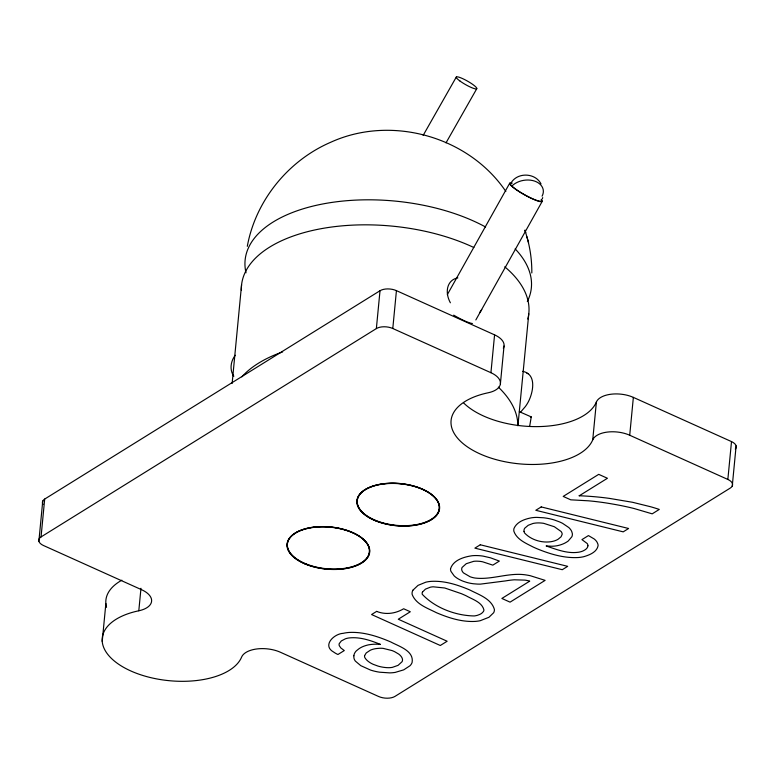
<?xml version="1.0" encoding="UTF-8"?>
<svg xmlns="http://www.w3.org/2000/svg" width="775" height="775" viewBox="0 0 775 775"><rect width="100%" height="100%" fill="white"/><g stroke="black" fill="none" stroke-linecap="round" stroke-linejoin="round"><path stroke-width="1.16" d="M500.388 383.887L504.031 346.028M38.876 541.241L42.741 501.057M463.528 402.835A71.872 36.59 5.5 0 0 536.959 426.618A71.872 36.59 5.5 0 0 596.392 401.983A23.57 11.993 5.5 0 1 633.359 397.381L731.503 441.595L727.851 479.454A11.78 5.997 5.5 0 1 730.312 488.047L394.988 696.386A11.78 5.997 5.5 0 1 378.568 696.473L280.424 652.259A24.742 12.594 5.5 0 0 241.606 657.093A70.699 35.989 5.5 0 1 130.694 670.908A70.699 35.989 5.5 0 1 138.803 610.778A24.742 12.594 5.5 0 0 141.641 589.736L43.497 545.523A11.78 5.997 5.5 0 1 41.046 536.93L44.688 499.071L380.012 290.732A11.78 5.997 5.5 0 1 396.432 290.644L494.576 334.858A23.57 11.993 5.5 0 1 503.333 348.178M102.222 641.409L105.865 603.551M138.803 610.778L140.972 588.303M232.132 383.47L241.577 284.764M41.046 536.93L376.359 328.59L380.012 290.732M727.851 479.454L629.717 435.24A23.57 11.993 5.5 0 0 592.739 439.842A71.872 36.59 5.5 0 1 479.987 453.888A71.872 36.59 5.5 0 1 488.231 392.76A23.57 11.993 5.5 0 0 490.933 372.717L392.789 328.503L396.432 290.644M490.933 372.717L494.576 334.858M592.739 439.842L596.392 401.983M629.717 435.24L633.359 397.381M732.259 486.061L736.124 445.877M517.942 425.582L528.783 313.768M519.337 411.67L531.253 416.911L529.742 425.843M247.303 246.324C255.624 200.648 288.203 160.57 330.751 142.251C391.191 114.671 468.652 136.381 505.852 191.464M542.287 198.875L542.723 197.615M447.349 294.616L509.669 183.287M475.84 319.939L542.268 201.267M423.15 135.392L456.291 77.054M446.012 142.852L476.79 88.679M511.645 181.96C518.62 172.089 535.418 173.019 541.018 183.888M520.742 411.942L525.314 406.613A19.414 9.077 -66.3 0 0 528.55 401.402C533.181 392.092 536.92 374.141 522.708 371.341M530.439 417.434L531.253 416.911M579.187 495.826L607.435 478.272L598.717 474.348L563.192 496.417L570.758 499.827L588.535 500.815A142.416 72.492 5.5 0 1 612.996 504.108A149.943 76.328 5.5 0 1 634.173 508.536A92.758 47.217 5.5 0 1 635.694 508.991L652.192 513.844L659.292 509.427A130.229 66.292 5.5 0 0 650.768 506.792L632.545 502.287L609.266 498.364A157.093 79.97 5.5 0 0 579.187 495.758M526.864 373.279L528.124 373.724M512.294 186.388L511.907 186.019A17.738 12.584 -8.9 0 1 534.547 181.069A17.738 12.584 -8.9 0 1 542.083 196.172M525.043 230.359L525.692 232.607M526.797 236.549C530.274 248.329 531.912 260.691 531.824 272.965M524.966 230.146L528.579 242.711M524.036 531.388L524.123 531.815A13.301 6.772 5.5 0 0 524.704 533.113C531.156 539.875 541.551 543.033 550.783 541.744A18.213 9.271 5.5 0 0 558.058 539.284L561.061 536.804L562.156 534.333A11.848 6.035 5.5 0 0 561.807 532.677A15.655 7.973 5.5 0 0 561.042 531.456L554.338 526.729L543.75 523.348A17.098 8.699 5.5 0 0 538.48 522.912L537.627 522.922A14.793 7.527 5.5 0 0 532.9 523.503L528.211 525.295L524.791 528.172A15.839 8.06 5.5 0 0 524.036 531.388M376.359 328.59A11.78 5.997 5.5 0 1 392.789 328.503M731.503 441.595A11.78 5.997 5.5 0 1 735.272 449.113M106.553 607.319A70.699 35.989 5.5 0 1 121.859 580.194M43.042 504.515A11.78 5.997 5.5 0 1 44.688 499.071M241.839 376.853A144.334 73.47 5.5 0 1 282.623 351.918M498.364 387.161A144.334 73.47 5.5 0 1 517.845 425.707M504.757 266.794A144.334 73.47 5.5 0 1 527.794 319.038M241.354 290.16A144.334 73.47 5.5 0 1 321.189 228.683A144.334 73.47 5.5 0 1 473.845 247.516M450.382 302.783A21.177 15.703 51.4 0 1 457.841 277.905M481.74 309.487A21.177 15.703 51.4 0 1 479.522 312.577M233.837 376.253A18.629 16.178 -47.7 0 1 235.261 355.25M515.133 248.872A143.782 73.189 5.5 0 1 527.329 301.504M246.014 272.819A143.782 73.189 5.5 0 1 322.904 203.941A143.782 73.189 5.5 0 1 485.567 226.988M541.231 199.359A18.629 2.945 29.2 0 1 524.404 194.777A18.629 2.945 29.2 0 1 512.091 182.997M472.43 323.524A18.629 2.945 29.2 0 1 453.685 315.144M541.328 200.115A17.728 2.8 29.2 0 1 523.89 194.322A17.728 2.8 29.2 0 1 511.781 183.287M450.537 568.773L450.527 569.451A19.53 9.939 5.5 0 0 451.021 571.475L454.14 575.854A25.711 13.088 5.5 0 0 459.362 579.506L460.282 579.971A28.162 14.338 5.5 0 0 463.343 581.298L466.608 582.383A23.424 11.925 5.5 0 0 473.535 583.778L477.206 584.069A27.861 14.183 5.5 0 0 480.481 584.118L505.513 580.911A61.68 31.397 5.5 0 1 514.261 579.797L524.995 580.126A19.288 9.813 5.5 0 1 529.761 581.124L501.871 598.455L510.066 602.146L545.125 580.368L530.255 575.709A40.348 20.537 5.5 0 0 526.874 575.069C509.495 571.96 492.445 580.107 475.085 578.053A15.035 7.653 5.5 0 1 470.037 576.726L463.576 572.958A14.241 7.246 5.5 0 1 461.832 570.216A14.686 7.479 5.5 0 1 462.094 567.455L466.259 563.696L473.699 561.333A13.766 7.014 5.5 0 1 476.828 561.168L479.018 561.274A16.498 8.399 5.5 0 1 482.563 561.778L492.823 565.14L499.352 561.081L490.498 557.816L483.203 556.14A24.713 12.584 5.5 0 0 478.698 555.636L476.993 555.568A22.165 11.276 5.5 0 0 472.052 555.743C463.954 556.915 453.201 560.083 450.537 568.773M353.865 655.757L353.894 657.752A21.032 10.705 5.5 0 0 355.376 661.123L360.792 665.667L370.498 670.046A30.574 15.568 5.5 0 0 379.692 672.206L389.718 672.884A23.793 12.109 5.5 0 0 395.182 672.4L403.727 669.852L409.994 665.744A26.699 13.592 5.5 0 0 412.106 662.431C414.141 650.719 398.854 646.36 390.881 642.01C377.745 636.372 363.63 631.712 349.157 632.448A24.19 12.313 5.5 0 0 343.228 633.33C333.967 633.737 321.838 645.565 333.686 652.075A22.223 11.315 5.5 0 0 337.939 654.497L344.284 650.554L340.835 647.958L339.295 645.701A12.138 6.181 5.5 0 1 339.218 643.657L341.31 640.954L345.359 638.823A15.112 7.692 5.5 0 1 348.895 637.97C359.774 636.692 370.508 640.373 380.448 644.413A23.889 12.158 5.5 0 0 368.299 644.887A27.784 14.144 5.5 0 0 358.854 648.83L356.248 650.932A27.406 13.95 5.5 0 0 353.962 655.117L353.865 655.757M587.915 545.736L587.77 546.637A15.742 8.012 5.5 0 1 584.166 550.357L582.936 550.996A15.781 8.031 5.5 0 1 578.412 552.246C567.29 553.854 556.469 549.446 546.133 545.958L551.684 546.239A18.338 9.329 5.5 0 0 557.874 545.571A28.675 14.599 5.5 0 0 566.496 542.171A36.725 18.697 5.5 0 0 568.211 541.018L571.873 536.736A23.066 11.741 5.5 0 0 572.318 533.471L571.708 531.437A25.672 13.068 5.5 0 0 568.792 527.533L562.602 523.357A38.769 19.733 5.5 0 0 559.095 521.73L554.212 519.957A31.31 15.936 5.5 0 0 543.701 517.778L536.707 517.38A22.078 11.237 5.5 0 0 531.408 517.807C524.772 519.056 516.896 521.759 514.009 528.414A23.482 11.954 5.5 0 0 513.912 531.379C516.867 539.565 525.818 543.217 532.997 546.947A100.721 51.266 5.5 0 0 537.55 548.962C550.386 554.183 564.161 558.281 578.16 557.535A23.938 12.187 5.5 0 0 583.846 556.673C589.397 555.045 596.798 552.188 598.067 545.784A19.375 9.862 5.5 0 0 597.854 543.992L597.089 542.229A21.593 10.995 5.5 0 0 594.183 538.964L588.438 535.583L581.947 539.613L587.188 543.517A11.78 5.997 5.5 0 1 587.896 545.29L587.915 545.736M364.579 655.66L364.55 656.551A11.218 5.716 5.5 0 0 365.015 657.898L365.974 659.215A23.105 11.761 5.5 0 0 373.124 664.301L377.968 666.074A21.303 10.84 5.5 0 0 386.531 667.624L388.275 667.692A13.156 6.694 5.5 0 0 392.363 667.362L398.069 665.357L402.07 661.695A15.103 7.692 5.5 0 0 402.419 659.021L402.118 658.091A19.249 9.794 5.5 0 0 398.738 654.1L394.737 651.736A29.886 15.209 5.5 0 0 392.082 650.583L383.092 648.365A13.814 7.033 5.5 0 0 379.643 648.268L376.388 648.549A17.66 8.99 5.5 0 0 370.314 650.225L366.236 652.938L364.579 655.66M422.433 592.139L422.259 592.662A12.322 6.278 5.5 0 0 422.259 594.289C434.94 607.833 455.593 615.679 474.203 615.941A14.347 7.304 5.5 0 0 477.565 615.263L479.764 614.42A17.777 9.048 5.5 0 0 481.798 613.219L483.338 611.64A12.865 6.549 5.5 0 0 483.929 609.925C481.953 602.039 472.411 599.395 466.075 595.752A127.052 64.674 5.5 0 0 461.338 593.66L444.763 588.002L433.128 586.801A13.359 6.801 5.5 0 0 430.27 587.217L425.436 589.136L422.433 592.139M412.901 590.211L412.503 591.063A23.366 11.896 5.5 0 0 412.193 594.58C416.107 604.5 427.655 608.191 436.412 612.686C448.599 617.878 461.687 622.092 475.094 621.414A23.231 11.828 5.5 0 0 480.238 620.707L488.938 617.288L493.656 612.725A23.018 11.712 5.5 0 0 494.382 609.382C491.311 598.678 478.863 594.706 469.931 590.037C457.754 584.834 444.656 580.611 431.258 581.357A22.746 11.577 5.5 0 0 425.775 582.199L418.016 585.377L412.901 590.211M480.287 544.777L474.872 548.138L562.282 569.702L567.697 566.341L480.287 544.777M541.212 506.927L535.787 510.289L623.197 531.853L628.612 528.492L541.212 506.927M376.65 611.388L371.583 614.536L440.297 645.498L447.146 641.235L398.282 619.225L410.304 611.756L403.659 608.762C395.492 613.664 385.601 615.011 376.65 611.388M304.575 563.745A41.53 21.138 5.5 0 0 369.607 552.904A41.53 21.138 5.5 0 0 310.959 527.601A41.53 21.138 5.5 0 0 304.575 563.745M305.825 563.822A41.24 20.993 5.5 0 0 369.433 551.974A41.24 20.993 5.5 0 0 309.961 527.697A41.24 20.993 5.5 0 0 305.825 563.822M374.432 520.345A41.53 21.138 5.5 0 0 439.473 509.504A41.53 21.138 5.5 0 0 380.825 484.201A41.53 21.138 5.5 0 0 374.432 520.345M375.681 520.422A41.24 20.993 5.5 0 0 439.299 508.574A41.24 20.993 5.5 0 0 379.818 484.288A41.24 20.993 5.5 0 0 375.681 520.422M305.796 564.103A41.24 20.993 5.5 0 0 369.413 552.255A41.24 20.993 5.5 0 0 309.932 527.969A41.24 20.993 5.5 0 0 305.796 564.103M375.652 520.693A41.24 20.993 5.5 0 0 439.27 508.846A41.24 20.993 5.5 0 0 379.789 484.569A41.24 20.993 5.5 0 0 375.652 520.693M460.03 81.075A11.78 1.996 29.6 0 0 476.702 88.786A11.78 1.996 29.6 0 0 462.898 78.74A11.78 1.996 29.6 0 0 460.03 81.075"/></g></svg>
